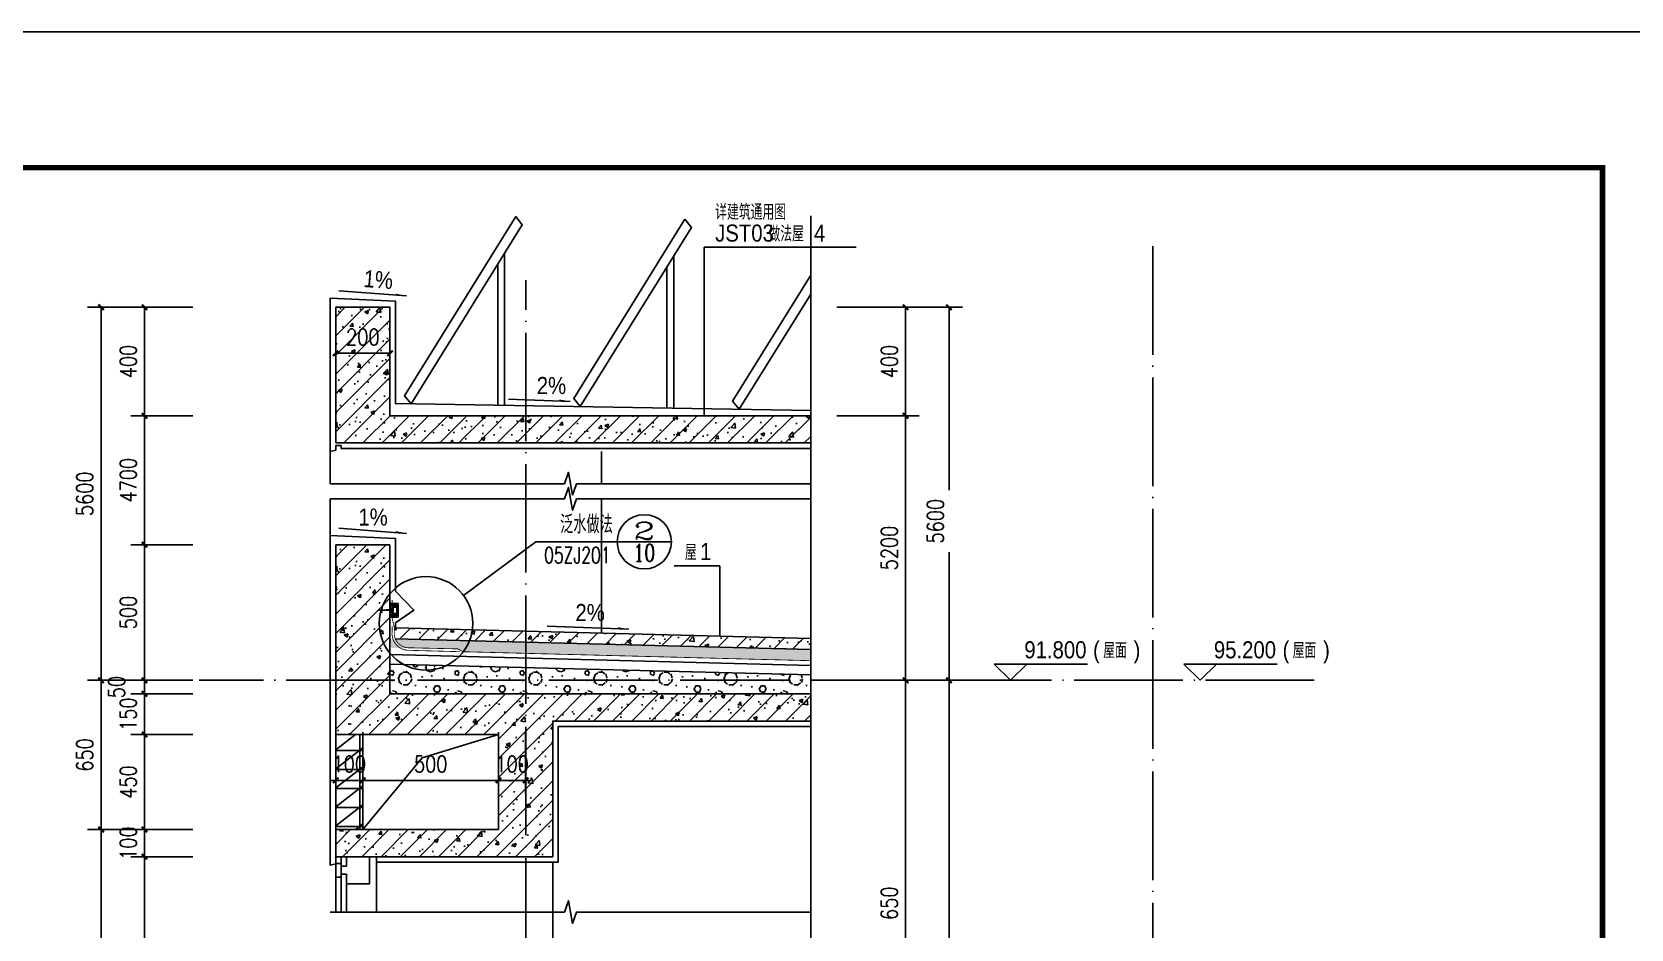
# Model space of a CAD drawing. Extents: x 718358 to 1668613, y -348838 to -159582.
# Drawn here: x 838471 to 844363, y -323158 to -319851 of the extents above; entities that cross this region are included whole.
import ezdxf
from ezdxf.enums import TextEntityAlignment as Align

# ---------------------------------------------------------------- set-up
doc = ezdxf.new("R2010")
doc.units = 0
doc.header["$LTSCALE"] = 1000
doc.linetypes.add('DASH', pattern=[0.35, 0.25, -0.1])
doc.linetypes.add('DOTE', pattern=[2.42, 2, -0.2, 0.02, -0.2])
for name, color, linetype in [('建-可见线', 7, 'Continuous'), ('建-图例填充', 251, 'Continuous'), ('建-图框', 4, 'Continuous'), ('建-墙体', 2, 'Continuous'), ('建-尺寸', 73, 'Continuous'), ('建-引出', 3, 'Continuous'), ('建-标高', 3, 'Continuous'), ('建-符号', 3, 'Continuous'), ('建-索引', 3, 'Continuous'), ('建-轮廓线', 7, 'Continuous'), ('建-轴网', 14, 'DOTE'), ('建-门窗剖', 4, 'Continuous'), ('建-阳台', 5, 'Continuous'), ('立面中线', 7, 'Continuous')]:
    doc.layers.add(name, color=color, linetype=linetype)
doc.styles.add('_TCH_DIM', font='gt单线西文.shx', dxfattribs={"width": 0.8, "bigfont": 'gt单线中文.shx'})
doc.styles.add('_TCH_LABEL', font='COMPLEX', dxfattribs={"bigfont": 'GBCBIG'})
doc.styles.add('DIM_FONT', font='SIMPLEX.shx', dxfattribs={"width": 0.8, "bigfont": 'GBCBIG.shx'})
doc.dimstyles.new('DIMN20', dxfattribs={"dimscale": 0.2, "dimtxt": 300, "dimasz": 100, "dimexe": 250, "dimexo": 300, "dimgap": 150, "dimtad": 1, "dimdec": 0, "dimzin": 0, "dimdsep": 46, "dimtxsty": 'DIM_FONT', "dimblk": 'ARCHTICK', "dimcen": 0.09, "dimdle": 1, "dimclrt": 7, "dimazin": 2, "dimtfac": 1, "dimtdec": 0, "dimtix": 1, "dimtmove": 2, "dimatfit": 3, "dimldrblk": 'ARCHTICK', "dimfxl": 1, "dimtolj": 1, "dimtzin": 0, "dimarcsym": 0})

# ---------------------------------------------------------------- blocks, each defined once
blk = doc.blocks.new('d')
at = {"layer": '建-可见线', "color": 1, "ltscale": 0.0001}
for p in [(463200.5, 75059.6), (463200.5, 75056)]:
    blk.add_line(p, (463148.4, 75057.8), dxfattribs=at)
at = {"layer": '建-可见线', "color": 1}
for points in [[(463190.1, 75036.7), (463190.1, 75031.7), (463220, 75031.7), (463220, 75081.7), (463190.1, 75081.7), (463190.1, 75076.7), (463215, 75076.7), (463215, 75036.7)], [(463200.5, 75063.8), (463202.3, 75063.8), (463202.3, 75051.7), (463200.5, 75051.7)]]:
    blk.add_lwpolyline(points, close=True, dxfattribs=at)
blk.add_lwpolyline([(463198.7, 75049.7, 0.414214), (463203.7, 75044.7), (463212.2, 75044.7), (463212.2, 75039.7), (463190.5, 75039.7), (463190.5, 75044.7), (463190.7, 75044.7, 0.414214), (463193.7, 75047.7), (463193.7, 75065.4, 0.414214), (463190.7, 75068.4), (463190.5, 75068.4), (463190.5, 75073.4), (463212.2, 75073.4), (463212.2, 75068.4), (463203.7, 75068.4, 0.414214), (463198.7, 75063.4)], format="xyb", close=True, dxfattribs=at)
blk = doc.blocks.new('A$C0EF32F18')
at = {"layer": '建-门窗剖'}
for p, q in [((0, 40), (0, 125)), ((100, 40), (100, 125)), ((25, 0), (25, 20)), ((35, 20), (35, 40)), ((65, 20), (65, 40)), ((75, 20), (75, 0))]:
    blk.add_line(p, q, dxfattribs=at)
for points in [[(100, 125), (0, 125)], [(35, 40), (0, 40)], [(35, 20), (25, 20)], [(100, 40), (65, 40)], [(75, 20), (65, 20)], [(75, 0), (25, 0)]]:
    blk.add_lwpolyline(points, dxfattribs=at)
blk = doc.blocks.new('GHDFSGHYGD')
at = {"layer": '建-门窗剖'}
blk.add_line((840361.7, -322891), (840361.7, -323095.1), dxfattribs=at)
for points in [[(840211.7, -322891), (840211.7, -323095.1)], [(840231.7, -322891), (840231.7, -323095.1)], [(840251.7, -322956), (840251.7, -323095.1)]]:
    blk.add_lwpolyline(points, dxfattribs=at)
at = {"layer": '建-门窗剖', "rotation": 270}
blk.add_blockref('A$C0EF32F18', (840211.7, -322891), dxfattribs=at)
blk = doc.blocks.new('_ArchTick')
at = {"color": 0, "linetype": 'ByBlock', "const_width": 0.4}
blk.add_lwpolyline([(-0.5, -0.5), (0.5, 0.5)], dxfattribs=at)
blk = doc.blocks.new('*D1377')
at = {"layer": 'Defpoints', "color": 0, "transparency": 16777216}
for p in [(838885.6, -322891), (839123.4, -322891), (839123.4, -323784.1)]:
    blk.add_point(p, dxfattribs=at)
at = {"layer": '建-尺寸', "color": 0, "lineweight": -2, "transparency": 16777216}
for p, q in [((839063.4, -322891), (838835.6, -322891)), ((838885.6, -323784.3), (838885.6, -322890.8)), ((839063.4, -323784.1), (838835.6, -323784.1))]:
    blk.add_line(p, q, dxfattribs=at)
at = {"layer": '建-尺寸', "color": 0, "lineweight": -2, "transparency": 16777216, "xscale": 20, "yscale": 20, "zscale": 20}
for p, rotation in [((838885.6, -322891), 90), ((838885.6, -323784.1), 270)]:
    blk.add_blockref('_ArchTick', p, dxfattribs=dict(at, rotation=rotation))
at = {"layer": '建-尺寸', "color": 7, "transparency": 16777216, "insert": (838825.6, -323337.6), "char_height": 60, "attachment_point": 5, "rotation": 90, "style": 'DIM_FONT'}
blk.add_mtext('\\A1;1950', dxfattribs=at)
blk = doc.blocks.new('*D1378')
at = {"layer": 'Defpoints', "color": 0, "transparency": 16777216}
for p in [(838885.6, -322791), (839123.4, -322791), (839123.4, -322891)]:
    blk.add_point(p, dxfattribs=at)
at = {"layer": '建-尺寸', "color": 0, "lineweight": -2, "transparency": 16777216}
for p, q in [((839063.4, -322791), (838835.6, -322791)), ((838885.6, -322791), (838885.6, -322771)), ((838885.6, -322891), (838885.6, -322791)), ((839063.4, -322891), (838835.6, -322891)), ((838885.6, -322891), (838885.6, -322911))]:
    blk.add_line(p, q, dxfattribs=at)
at = {"layer": '建-尺寸', "color": 0, "lineweight": -2, "transparency": 16777216, "xscale": 20, "yscale": 20, "zscale": 20}
for p, rotation in [((838885.6, -322791), 270), ((838885.6, -322891), 90)]:
    blk.add_blockref('_ArchTick', p, dxfattribs=dict(at, rotation=rotation))
at = {"layer": '建-尺寸', "color": 7, "transparency": 16777216, "insert": (838825.6, -322841), "char_height": 60, "attachment_point": 5, "rotation": 90, "style": 'DIM_FONT'}
blk.add_mtext('\\A1;100', dxfattribs=at)
blk = doc.blocks.new('*D1379')
at = {"layer": 'Defpoints', "color": 0, "transparency": 16777216}
for p in [(838885.6, -322441), (839123.4, -322441), (839123.4, -322791)]:
    blk.add_point(p, dxfattribs=at)
at = {"layer": '建-尺寸', "color": 0, "lineweight": -2, "transparency": 16777216}
for p, q in [((839063.4, -322441), (838835.6, -322441)), ((838885.6, -322791.2), (838885.6, -322440.8)), ((839063.4, -322791), (838835.6, -322791))]:
    blk.add_line(p, q, dxfattribs=at)
at = {"layer": '建-尺寸', "color": 0, "lineweight": -2, "transparency": 16777216, "xscale": 20, "yscale": 20, "zscale": 20}
for p, rotation in [((838885.6, -322441), 90), ((838885.6, -322791), 270)]:
    blk.add_blockref('_ArchTick', p, dxfattribs=dict(at, rotation=rotation))
at = {"layer": '建-尺寸', "color": 7, "transparency": 16777216, "insert": (838825.6, -322616), "char_height": 60, "attachment_point": 5, "rotation": 90, "style": 'DIM_FONT'}
blk.add_mtext('\\A1;450', dxfattribs=at)
blk = doc.blocks.new('*D1380')
at = {"layer": 'Defpoints', "color": 0, "transparency": 16777216}
for p in [(838885.6, -322291), (839123.4, -322291), (839123.4, -322441)]:
    blk.add_point(p, dxfattribs=at)
at = {"layer": '建-尺寸', "color": 0, "lineweight": -2, "transparency": 16777216}
for p, q in [((839063.4, -322291), (838835.6, -322291)), ((838885.6, -322291), (838885.6, -322271)), ((838885.6, -322441), (838885.6, -322291)), ((839063.4, -322441), (838835.6, -322441)), ((838885.6, -322441), (838885.6, -322461))]:
    blk.add_line(p, q, dxfattribs=at)
at = {"layer": '建-尺寸', "color": 0, "lineweight": -2, "transparency": 16777216, "xscale": 20, "yscale": 20, "zscale": 20}
for p, rotation in [((838885.6, -322291), 270), ((838885.6, -322441), 90)]:
    blk.add_blockref('_ArchTick', p, dxfattribs=dict(at, rotation=rotation))
at = {"layer": '建-尺寸', "color": 7, "transparency": 16777216, "insert": (838825.6, -322366), "char_height": 60, "attachment_point": 5, "rotation": 90, "style": 'DIM_FONT'}
blk.add_mtext('\\A1;150', dxfattribs=at)
blk = doc.blocks.new('*D1381')
at = {"layer": 'Defpoints', "color": 0, "transparency": 16777216}
for p in [(838885.6, -322241), (839123.4, -322241), (839123.4, -322291)]:
    blk.add_point(p, dxfattribs=at)
at = {"layer": '建-尺寸', "color": 0, "lineweight": -2, "transparency": 16777216}
for p, q in [((839063.4, -322241), (838835.6, -322241)), ((838885.6, -322241), (838885.6, -322221)), ((838885.6, -322291), (838885.6, -322241)), ((839063.4, -322291), (838835.6, -322291)), ((838885.6, -322291), (838885.6, -322311))]:
    blk.add_line(p, q, dxfattribs=at)
at = {"layer": '建-尺寸', "color": 0, "lineweight": -2, "transparency": 16777216, "xscale": 20, "yscale": 20, "zscale": 20}
for p, rotation in [((838885.6, -322241), 270), ((838885.6, -322291), 90)]:
    blk.add_blockref('_ArchTick', p, dxfattribs=dict(at, rotation=rotation))
at = {"layer": '建-尺寸', "color": 7, "transparency": 16777216, "insert": (838782.6, -322266), "char_height": 60, "attachment_point": 5, "rotation": 90, "style": 'DIM_FONT'}
blk.add_mtext('\\A1;50', dxfattribs=at)
blk = doc.blocks.new('*D1382')
at = {"layer": 'Defpoints', "color": 0, "transparency": 16777216}
for p in [(838885.6, -321741), (839123.4, -321741), (839123.4, -322241)]:
    blk.add_point(p, dxfattribs=at)
at = {"layer": '建-尺寸', "color": 0, "lineweight": -2, "transparency": 16777216}
for p, q in [((839063.4, -321741), (838835.6, -321741)), ((838885.6, -322241.2), (838885.6, -321740.8)), ((839063.4, -322241), (838835.6, -322241))]:
    blk.add_line(p, q, dxfattribs=at)
at = {"layer": '建-尺寸', "color": 0, "lineweight": -2, "transparency": 16777216, "xscale": 20, "yscale": 20, "zscale": 20}
for p, rotation in [((838885.6, -321741), 90), ((838885.6, -322241), 270)]:
    blk.add_blockref('_ArchTick', p, dxfattribs=dict(at, rotation=rotation))
at = {"layer": '建-尺寸', "color": 7, "transparency": 16777216, "insert": (838825.6, -321991), "char_height": 60, "attachment_point": 5, "rotation": 90, "style": 'DIM_FONT'}
blk.add_mtext('\\A1;500', dxfattribs=at)
blk = doc.blocks.new('*D1383')
at = {"layer": 'Defpoints', "color": 0, "transparency": 16777216}
for p in [(838885.6, -321266), (839123.4, -321266), (839123.4, -321741)]:
    blk.add_point(p, dxfattribs=at)
at = {"layer": '建-尺寸', "color": 0, "lineweight": -2, "transparency": 16777216}
for p, q in [((839063.4, -321266), (838835.6, -321266)), ((838885.6, -321741.2), (838885.6, -321265.8)), ((839063.4, -321741), (838835.6, -321741))]:
    blk.add_line(p, q, dxfattribs=at)
at = {"layer": '建-尺寸', "color": 0, "lineweight": -2, "transparency": 16777216, "xscale": 20, "yscale": 20, "zscale": 20}
for p, rotation in [((838885.6, -321266), 90), ((838885.6, -321741), 270)]:
    blk.add_blockref('_ArchTick', p, dxfattribs=dict(at, rotation=rotation))
at = {"layer": '建-尺寸', "color": 7, "transparency": 16777216, "insert": (838825.6, -321503.5), "char_height": 60, "attachment_point": 5, "rotation": 90, "style": 'DIM_FONT'}
blk.add_mtext('\\A1;4700', dxfattribs=at)
blk = doc.blocks.new('*D1384')
at = {"layer": 'Defpoints', "color": 0, "transparency": 16777216}
for p in [(838885.6, -320866), (839123.4, -320866), (839123.4, -321266)]:
    blk.add_point(p, dxfattribs=at)
at = {"layer": '建-尺寸', "color": 0, "lineweight": -2, "transparency": 16777216}
for p, q in [((839063.4, -320866), (838835.6, -320866)), ((838885.6, -321266.2), (838885.6, -320865.8)), ((839063.4, -321266), (838835.6, -321266))]:
    blk.add_line(p, q, dxfattribs=at)
at = {"layer": '建-尺寸', "color": 0, "lineweight": -2, "transparency": 16777216, "xscale": 20, "yscale": 20, "zscale": 20}
for p, rotation in [((838885.6, -320866), 90), ((838885.6, -321266), 270)]:
    blk.add_blockref('_ArchTick', p, dxfattribs=dict(at, rotation=rotation))
at = {"layer": '建-尺寸', "color": 7, "transparency": 16777216, "insert": (838825.6, -321066), "char_height": 60, "attachment_point": 5, "rotation": 90, "style": 'DIM_FONT'}
blk.add_mtext('\\A1;400', dxfattribs=at)
blk = doc.blocks.new('*D1407')
at = {"layer": 'Defpoints', "color": 0, "transparency": 16777216}
for p in [(838725.6, -322791), (839123.4, -322791), (839123.4, -323884.1)]:
    blk.add_point(p, dxfattribs=at)
at = {"layer": '建-尺寸', "color": 0, "lineweight": -2, "transparency": 16777216}
for p, q in [((839063.4, -322791), (838675.6, -322791)), ((838725.6, -323884.3), (838725.6, -322790.8)), ((839063.4, -323884.1), (838675.6, -323884.1))]:
    blk.add_line(p, q, dxfattribs=at)
at = {"layer": '建-尺寸', "color": 0, "lineweight": -2, "transparency": 16777216, "xscale": 20, "yscale": 20, "zscale": 20}
for p, rotation in [((838725.6, -322791), 90), ((838725.6, -323884.1), 270)]:
    blk.add_blockref('_ArchTick', p, dxfattribs=dict(at, rotation=rotation))
at = {"layer": '建-尺寸', "color": 7, "transparency": 16777216, "insert": (838665.6, -323337.6), "char_height": 60, "attachment_point": 5, "rotation": 90, "style": 'DIM_FONT'}
blk.add_mtext('\\A1;2150', dxfattribs=at)
blk = doc.blocks.new('*D1408')
at = {"layer": 'Defpoints', "color": 0, "transparency": 16777216}
for p in [(838725.6, -322241), (839123.4, -322241), (839123.4, -322791)]:
    blk.add_point(p, dxfattribs=at)
at = {"layer": '建-尺寸', "color": 0, "lineweight": -2, "transparency": 16777216}
for p, q in [((839063.4, -322241), (838675.6, -322241)), ((838725.6, -322791.2), (838725.6, -322240.8)), ((839063.4, -322791), (838675.6, -322791))]:
    blk.add_line(p, q, dxfattribs=at)
at = {"layer": '建-尺寸', "color": 0, "lineweight": -2, "transparency": 16777216, "xscale": 20, "yscale": 20, "zscale": 20}
for p, rotation in [((838725.6, -322241), 90), ((838725.6, -322791), 270)]:
    blk.add_blockref('_ArchTick', p, dxfattribs=dict(at, rotation=rotation))
at = {"layer": '建-尺寸', "color": 7, "transparency": 16777216, "insert": (838665.6, -322516), "char_height": 60, "attachment_point": 5, "rotation": 90, "style": 'DIM_FONT'}
blk.add_mtext('\\A1;650', dxfattribs=at)
blk = doc.blocks.new('*D1409')
at = {"layer": 'Defpoints', "color": 0, "transparency": 16777216}
for p in [(838725.6, -320866), (839123.4, -320866), (839123.4, -322241)]:
    blk.add_point(p, dxfattribs=at)
at = {"layer": '建-尺寸', "color": 0, "lineweight": -2, "transparency": 16777216}
for p, q in [((839063.4, -320866), (838675.6, -320866)), ((838725.6, -322241.2), (838725.6, -320865.8)), ((839063.4, -322241), (838675.6, -322241))]:
    blk.add_line(p, q, dxfattribs=at)
at = {"layer": '建-尺寸', "color": 0, "lineweight": -2, "transparency": 16777216, "xscale": 20, "yscale": 20, "zscale": 20}
for p, rotation in [((838725.6, -320866), 90), ((838725.6, -322241), 270)]:
    blk.add_blockref('_ArchTick', p, dxfattribs=dict(at, rotation=rotation))
at = {"layer": '建-尺寸', "color": 7, "transparency": 16777216, "insert": (838665.6, -321553.5), "char_height": 60, "attachment_point": 5, "rotation": 90, "style": 'DIM_FONT'}
blk.add_mtext('\\A1;5600', dxfattribs=at)
blk = doc.blocks.new('*D1417')
at = {"layer": 'Defpoints', "color": 0, "transparency": 16777216}
for p in [(841376.5, -322241), (841690.3, -322241), (841376.5, -323884.1)]:
    blk.add_point(p, dxfattribs=at)
at = {"layer": '建-尺寸', "color": 0, "lineweight": -2, "transparency": 16777216}
for p, q in [((841436.5, -322241), (841740.3, -322241)), ((841690.3, -323884.3), (841690.3, -322240.8)), ((841436.5, -323884.1), (841740.3, -323884.1))]:
    blk.add_line(p, q, dxfattribs=at)
at = {"layer": '建-尺寸', "color": 0, "lineweight": -2, "transparency": 16777216, "xscale": 20, "yscale": 20, "zscale": 20}
for p, rotation in [((841690.3, -322241), 90), ((841690.3, -323884.1), 270)]:
    blk.add_blockref('_ArchTick', p, dxfattribs=dict(at, rotation=rotation))
at = {"layer": '建-尺寸', "color": 7, "transparency": 16777216, "insert": (841630.3, -323062.6), "char_height": 60, "attachment_point": 5, "rotation": 90, "style": 'DIM_FONT'}
blk.add_mtext('\\A1;650', dxfattribs=at)
blk = doc.blocks.new('*D1418')
at = {"layer": 'Defpoints', "color": 0, "transparency": 16777216}
for p in [(841376.5, -321266), (841690.3, -321266), (841376.5, -322241)]:
    blk.add_point(p, dxfattribs=at)
at = {"layer": '建-尺寸', "color": 0, "lineweight": -2, "transparency": 16777216}
for p, q in [((841436.5, -321266), (841740.3, -321266)), ((841690.3, -322241.2), (841690.3, -321265.8)), ((841436.5, -322241), (841740.3, -322241))]:
    blk.add_line(p, q, dxfattribs=at)
at = {"layer": '建-尺寸', "color": 0, "lineweight": -2, "transparency": 16777216, "xscale": 20, "yscale": 20, "zscale": 20}
for p, rotation in [((841690.3, -321266), 90), ((841690.3, -322241), 270)]:
    blk.add_blockref('_ArchTick', p, dxfattribs=dict(at, rotation=rotation))
at = {"layer": '建-尺寸', "color": 7, "transparency": 16777216, "insert": (841630.3, -321753.5), "char_height": 60, "attachment_point": 5, "rotation": 90, "style": 'DIM_FONT'}
blk.add_mtext('\\A1;5200', dxfattribs=at)
blk = doc.blocks.new('*D1419')
at = {"layer": 'Defpoints', "color": 0, "transparency": 16777216}
for p in [(841376.5, -320866), (841690.3, -320866), (841376.5, -321266)]:
    blk.add_point(p, dxfattribs=at)
at = {"layer": '建-尺寸', "color": 0, "lineweight": -2, "transparency": 16777216}
for p, q in [((841436.5, -320866), (841740.3, -320866)), ((841690.3, -321266.2), (841690.3, -320865.8)), ((841436.5, -321266), (841740.3, -321266))]:
    blk.add_line(p, q, dxfattribs=at)
at = {"layer": '建-尺寸', "color": 0, "lineweight": -2, "transparency": 16777216, "xscale": 20, "yscale": 20, "zscale": 20}
for p, rotation in [((841690.3, -320866), 90), ((841690.3, -321266), 270)]:
    blk.add_blockref('_ArchTick', p, dxfattribs=dict(at, rotation=rotation))
at = {"layer": '建-尺寸', "color": 7, "transparency": 16777216, "insert": (841630.3, -321066), "char_height": 60, "attachment_point": 5, "rotation": 90, "style": 'DIM_FONT'}
blk.add_mtext('\\A1;400', dxfattribs=at)
blk = doc.blocks.new('*D1420')
at = {"layer": 'Defpoints', "color": 0, "transparency": 16777216}
for p in [(841376.5, -320866), (841850.3, -320866), (841376.5, -322241)]:
    blk.add_point(p, dxfattribs=at)
at = {"layer": '建-尺寸', "color": 0, "lineweight": -2, "transparency": 16777216}
for p, q in [((841436.5, -320866), (841900.3, -320866)), ((841850.3, -320865.8), (841850.3, -321540.1)), ((841850.3, -322241.2), (841850.3, -321769.2)), ((841436.5, -322241), (841900.3, -322241))]:
    blk.add_line(p, q, dxfattribs=at)
at = {"layer": '建-尺寸', "color": 0, "lineweight": -2, "transparency": 16777216, "xscale": 20, "yscale": 20, "zscale": 20}
for p, rotation in [((841850.3, -320866), 90), ((841850.3, -322241), 270)]:
    blk.add_blockref('_ArchTick', p, dxfattribs=dict(at, rotation=rotation))
at = {"layer": '建-尺寸', "color": 7, "transparency": 16777216, "insert": (841800.3, -321654.6), "char_height": 60, "attachment_point": 5, "rotation": 90, "style": 'DIM_FONT'}
blk.add_mtext('\\A1;5600', dxfattribs=at)
blk = doc.blocks.new('*D1421')
at = {"layer": 'Defpoints', "color": 0, "transparency": 16777216}
for p in [(841376.5, -322241), (841850.3, -322241), (841376.5, -335030.5)]:
    blk.add_point(p, dxfattribs=at)
at = {"layer": '建-尺寸', "color": 0, "lineweight": -2, "transparency": 16777216}
for p, q in [((841436.5, -322241), (841900.3, -322241)), ((841850.3, -335030.7), (841850.3, -322240.8)), ((841436.5, -335030.5), (841900.3, -335030.5))]:
    blk.add_line(p, q, dxfattribs=at)
at = {"layer": '建-尺寸', "color": 0, "lineweight": -2, "transparency": 16777216, "xscale": 20, "yscale": 20, "zscale": 20}
for p, rotation in [((841850.3, -322241), 90), ((841850.3, -335030.5), 270)]:
    blk.add_blockref('_ArchTick', p, dxfattribs=dict(at, rotation=rotation))
at = {"layer": '建-尺寸', "color": 7, "transparency": 16777216, "insert": (841788.3, -328635.8), "char_height": 60, "attachment_point": 5, "rotation": 90, "style": 'DIM_FONT'}
blk.add_mtext('\\A1;祥各栋立面图', dxfattribs=at)
blk = doc.blocks.new('*D1652')
at = {"layer": 'Defpoints', "color": 0, "transparency": 16777216}
for p in [(839590.2, -322372.6), (839690.2, -322372.6), (839690.2, -322609.6)]:
    blk.add_point(p, dxfattribs=at)
at = {"layer": '建-尺寸', "color": 0, "lineweight": -2, "transparency": 16777216}
for p, q in [((839590.2, -322432.6), (839590.2, -322659.6)), ((839690.2, -322432.6), (839690.2, -322659.6)), ((839590.2, -322609.6), (839570.2, -322609.6)), ((839590.2, -322609.6), (839690.2, -322609.6)), ((839690.2, -322609.6), (839710.2, -322609.6))]:
    blk.add_line(p, q, dxfattribs=at)
at = {"layer": '建-尺寸', "color": 0, "lineweight": -2, "transparency": 16777216, "xscale": 20, "yscale": 20, "zscale": 20}
blk.add_blockref('_ArchTick', (839590.2, -322609.6), dxfattribs=at)
at = {"layer": '建-尺寸', "color": 0, "lineweight": -2, "transparency": 16777216, "xscale": 20, "yscale": 20, "zscale": 20, "rotation": 180}
blk.add_blockref('_ArchTick', (839690.2, -322609.6), dxfattribs=at)
at = {"layer": '建-尺寸', "color": 7, "transparency": 16777216, "insert": (839640.2, -322549.6), "char_height": 60, "attachment_point": 5, "style": 'DIM_FONT'}
blk.add_mtext('\\A1;100', dxfattribs=at)
blk = doc.blocks.new('*D1653')
at = {"layer": 'Defpoints', "color": 0, "transparency": 16777216}
for p in [(839690.2, -322372.6), (840190.2, -322372.6), (840190.2, -322609.6)]:
    blk.add_point(p, dxfattribs=at)
at = {"layer": '建-尺寸', "color": 0, "lineweight": -2, "transparency": 16777216}
for p, q in [((839690.2, -322432.6), (839690.2, -322659.6)), ((840190.2, -322432.6), (840190.2, -322659.6)), ((839690, -322609.6), (840190.4, -322609.6))]:
    blk.add_line(p, q, dxfattribs=at)
at = {"layer": '建-尺寸', "color": 0, "lineweight": -2, "transparency": 16777216, "xscale": 20, "yscale": 20, "zscale": 20, "rotation": 180}
blk.add_blockref('_ArchTick', (839690.2, -322609.6), dxfattribs=at)
at = {"layer": '建-尺寸', "color": 0, "lineweight": -2, "transparency": 16777216, "xscale": 20, "yscale": 20, "zscale": 20}
blk.add_blockref('_ArchTick', (840190.2, -322609.6), dxfattribs=at)
at = {"layer": '建-尺寸', "color": 7, "transparency": 16777216, "insert": (839940.2, -322549.6), "char_height": 60, "attachment_point": 5, "style": 'DIM_FONT'}
blk.add_mtext('\\A1;500', dxfattribs=at)
blk = doc.blocks.new('*D1654')
at = {"layer": 'Defpoints', "color": 0, "transparency": 16777216}
for p in [(840190.2, -322372.6), (840290.2, -322372.6), (840290.2, -322609.6)]:
    blk.add_point(p, dxfattribs=at)
at = {"layer": '建-尺寸', "color": 0, "lineweight": -2, "transparency": 16777216}
for p, q in [((840190.2, -322432.6), (840190.2, -322659.6)), ((840290.2, -322432.6), (840290.2, -322659.6)), ((840190.2, -322609.6), (840170.2, -322609.6)), ((840190.2, -322609.6), (840290.2, -322609.6)), ((840290.2, -322609.6), (840310.2, -322609.6))]:
    blk.add_line(p, q, dxfattribs=at)
at = {"layer": '建-尺寸', "color": 0, "lineweight": -2, "transparency": 16777216, "xscale": 20, "yscale": 20, "zscale": 20}
blk.add_blockref('_ArchTick', (840190.2, -322609.6), dxfattribs=at)
at = {"layer": '建-尺寸', "color": 0, "lineweight": -2, "transparency": 16777216, "xscale": 20, "yscale": 20, "zscale": 20, "rotation": 180}
blk.add_blockref('_ArchTick', (840290.2, -322609.6), dxfattribs=at)
at = {"layer": '建-尺寸', "color": 7, "transparency": 16777216, "insert": (840240.2, -322549.6), "char_height": 60, "attachment_point": 5, "style": 'DIM_FONT'}
blk.add_mtext('\\A1;100', dxfattribs=at)
blk = doc.blocks.new('*D2893')
at = {"layer": 'Defpoints', "color": 0, "transparency": 16777216}
for p in [(839790.2, -321035.7), (839590.2, -321184.9), (839790.2, -321184.9)]:
    blk.add_point(p, dxfattribs=at)
at = {"layer": '建-尺寸', "color": 0, "lineweight": -2, "transparency": 16777216}
for p, q in [((839590.2, -321124.9), (839590.2, -320985.7)), ((839790.2, -321124.9), (839790.2, -320985.7)), ((839590, -321035.7), (839790.4, -321035.7))]:
    blk.add_line(p, q, dxfattribs=at)
at = {"layer": '建-尺寸', "color": 0, "lineweight": -2, "transparency": 16777216, "xscale": 20, "yscale": 20, "zscale": 20, "rotation": 180}
blk.add_blockref('_ArchTick', (839590.2, -321035.7), dxfattribs=at)
at = {"layer": '建-尺寸', "color": 0, "lineweight": -2, "transparency": 16777216, "xscale": 20, "yscale": 20, "zscale": 20}
blk.add_blockref('_ArchTick', (839790.2, -321035.7), dxfattribs=at)
at = {"layer": '建-尺寸', "color": 7, "transparency": 16777216, "insert": (839690.2, -320975.7), "char_height": 60, "attachment_point": 5, "style": 'DIM_FONT'}
blk.add_mtext('\\A1;200', dxfattribs=at)

msp = doc.modelspace()

# ---------------------------------------------------------------- hatches: boundary and pattern name
at = {"layer": '建-图例填充'}
h = msp.add_hatch(dxfattribs=at)
h.set_pattern_fill('钢筋混凝土', color=256, scale=20, style=0)
h.set_pattern_definition([(45, (-12341.413, -1439.376), (-35.355339, 35.355339), []), (50, (-12341.41, -1439.38), (143.452037, -12.550427), [15, -165]), (355, (-12341.41, -1439.38), (-27.750267, 150.438427), [12, -132]), (100.4514, (-12329.46, -1440.42), (115.701876, 137.887908), [12.748038, -140.228422]), (46.1842, (-12341.41, -1399.38), (213.44821, -33.103803), [22.5, -247.5]), (96.6356, (-12323.63, -1402.13), (186.93254, 194.823574), [19.12206, -210.3426]), (351.1842, (-12341.41, -1399.38), (186.93239, 194.82372), [18, -198]), (21, (-12321.41, -1409.38), (119.38141, -80.523778), [15, -165]), (326, (-12321.41, -1409.38), (48.663066, 145.03001), [12, -132]), (71.4514, (-12311.46, -1416.09), (168.044526, 64.5061), [12.748038, -140.228422]), (37.5, (-12341.41, -1439.376), (2.431971, 66.5787708), [0, -130.4, 0, -134, 0, -132.5]), (7.5, (-12341.41, -1439.376), (52.6139075, 78.8823424), [0, -76.4, 0, -127.4, 0, -50.5]), (327.5, (-12386.01, -1439.376), (106.7644872, -4.5109743), [0, -50, 0, -156, 0, -207]), (317.5, (-12406.01, -1439.38), (116.637234, 20.020996), [0, -65, 0, -103.6, 0, -147])])
h.paths.add_polyline_path([(839790.2, -321266), (839790.2, -320866), (839590.2, -320866), (839590.2, -321166), (839590.2, -321366), (841340.6, -321366), (841340.6, -321266)])
h = msp.add_hatch(dxfattribs=at)
h.set_pattern_fill('钢筋混凝土', color=256, scale=20, style=0)
h.set_pattern_definition([(45, (-12341.413, -1970.174), (-35.355339, 35.355339), []), (50, (-12341.41, -1970.17), (143.452037, -12.550427), [15, -165]), (355, (-12341.41, -1970.17), (-27.750267, 150.438427), [12, -132]), (100.4514, (-12329.46, -1971.22), (115.701876, 137.887908), [12.748038, -140.228422]), (46.1842, (-12341.41, -1930.17), (213.44821, -33.103803), [22.5, -247.5]), (96.6356, (-12323.63, -1932.93), (186.93254, 194.823574), [19.12206, -210.3426]), (351.1842, (-12341.41, -1930.17), (186.93239, 194.82372), [18, -198]), (21, (-12321.41, -1940.17), (119.38141, -80.523778), [15, -165]), (326, (-12321.41, -1940.17), (48.663066, 145.03001), [12, -132]), (71.4514, (-12311.46, -1946.88), (168.044526, 64.5061), [12.748038, -140.228422]), (37.5, (-12341.41, -1970.174), (2.431971, 66.5787708), [0, -130.4, 0, -134, 0, -132.5]), (7.5, (-12341.41, -1970.174), (52.6139075, 78.8823424), [0, -76.4, 0, -127.4, 0, -50.5]), (327.5, (-12386.01, -1970.174), (106.7644872, -4.5109743), [0, -50, 0, -156, 0, -207]), (317.5, (-12406.01, -1970.17), (116.637234, 20.020996), [0, -65, 0, -103.6, 0, -147])])
h.paths.add_polyline_path([(839790.2, -322241), (839590.2, -322241), (839590.2, -322291), (839790.2, -322291)])
h.paths.add_polyline_path([(839710.2, -322291), (839590.2, -322291), (839590.2, -322441), (840190.2, -322441), (840190.2, -322791), (840390.2, -322791), (840390.2, -322391), (841340.6, -322391), (841340.6, -322291), (839710.2, -322291)])
h.paths.add_polyline_path([(839790.2, -321841), (839790.2, -321741), (839590.2, -321741), (839590.2, -322241), (839790.2, -322241), (839790.2, -321980.4), (839748.6, -321979), (839790.2, -321977.5)])
h.paths.add_polyline_path([(839590.2, -322891), (840390.2, -322891), (840390.2, -322791), (840190.2, -322791), (839590.2, -322791)])
h = msp.add_hatch(dxfattribs=at)
h.set_pattern_fill('钢筋混凝土', color=256, scale=20, style=0)
h.set_pattern_definition([(45, (385230.44, -401422.88), (-35.355339, 35.355339), []), (50, (385230.44, -401422.88), (143.452037, -12.550427), [15, -165]), (355, (385230.44, -401422.88), (-27.750267, 150.438427), [12, -132]), (100.4514, (385242.4, -401423.93), (115.701876, 137.88791), [12.74804, -140.228422]), (46.1842, (385230.44, -401382.88), (213.44821, -33.1038), [22.5, -247.5]), (96.6356, (385248.23, -401385.64), (186.93254, 194.82357), [19.12206, -210.3426]), (351.1842, (385230.44, -401382.88), (186.93239, 194.82372), [18, -198]), (21, (385250.44, -401392.88), (119.38141, -80.523778), [15, -165]), (326, (385250.44, -401392.88), (48.663066, 145.03001), [12, -132]), (71.4514, (385260.39, -401399.59), (168.044526, 64.5061), [12.74804, -140.228422]), (37.5, (385230.44, -401422.88), (2.431971, 66.578771), [0, -130.4, 0, -134, 0, -132.5]), (7.5, (385230.44, -401422.88), (52.613907, 78.882342), [0, -76.4, 0, -127.4, 0, -50.5]), (327.5, (385185.84, -401422.88), (106.764487, -4.5109743), [0, -50, 0, -156, 0, -207]), (317.5, (385165.84, -401422.88), (116.637234, 20.020996), [0, -65, 0, -103.6, 0, -147])])
h.paths.add_polyline_path([(841340.6, -322127.1), (841340.6, -322087.1), (839810.2, -322047.7), (839806.2, -322047.7), (839806.2, -322062.2, 0.122557), (839809.8, -322087.7)])
h = msp.add_hatch(dxfattribs=at)
h.set_pattern_fill('HONEY', color=256, scale=10, style=0)
h.set_pattern_definition([(0, (385230.44, -401422.88), (23.8125, 13.74815), [15.875, -31.75]), (120, (385230.44, -401422.88), (-23.81249716, 13.74815493), [15.875, -31.75]), (60, (385230.44, -401422.88), (2.84e-06, 27.49630493), [-31.75, 15.875])])
h.paths.add_polyline_path([(839790.2, -322089.2), (839790.2, -322121.1), (840040.2, -322125.1), (840060.1, -322135.6), (841340.6, -322168.6), (841340.6, -322127.1)])
h = msp.add_hatch(dxfattribs=at)
h.set_pattern_fill('加气混凝土', color=256, scale=20, style=0)
h.set_pattern_definition([(0, (385301.24, -401496.08), (120, 240), [0, -240]), (0, (385160.84, -401528.48), (120, 240), [0, -240]), (0, (385238.84, -401530.88), (120, 240), [0, -240]), (0, (385324.04, -401460.08), (120, 240), [0, -240]), (0, (385224.44, -401542.88), (120, 240), [0, -240]), (0, (385348.04, -401308.88), (120, 240), [0, -240]), (0, (385274.84, -401328.08), (120, 240), [0, -240]), (0, (385313.24, -401358.08), (120, 240), [0, -240]), (0, (385117.64, -401362.88), (120, 240), [0, -240]), (0, (385235.24, -401373.68), (120, 240), [0, -240]), (0, (385189.64, -401434.88), (120, 240), [0, -240]), (0, (385192.04, -401524.88), (120, 240), [0, -240]), (0, (385282.04, -401534.48), (120, 240), [0, -240]), (0, (385348.04, -401428.88), (120, 240), [0, -240]), (0, (385123.64, -401466.08), (120, 240), [0, -240]), (0, (385144.04, -401425.28), (120, 240), [0, -240]), (0, (385237.64, -401442.08), (120, 240), [0, -240]), (0, (385204.04, -401476.88), (120, 240), [0, -240]), (0, (385184.84, -401397.68), (120, 240), [0, -240]), (0, (385214.84, -401307.68), (120, 240), [0, -240]), (0, (385133.24, -401516.48), (120, 240), [0, -240]), (0, (385265.24, -401356.88), (120, 240), [0, -240]), (0, (385153.64, -401353.28), (120, 240), [0, -240]), (0, (385134.44, -401322.08), (120, 240), [0, -240]), (130.601294, (385333.297, -401384.022), (-599.99999337, 720.00000315), [10.53662, -4414.8444]), (18.434949, (385316.154, -401379.45), (599.9999978, 239.9999982), [10.8421, -1507.05116]), (90, (385316.15, -401389.74), (120, 240), [10.28571, -469.71426]), (161.565051, (385326.44, -401393.165), (-600.000003, 239.999982), [10.8421, -1507.05116]), (53.130102, (385326.44, -401393.165), (120, 240), [11.42857, -1188.5714]), (135, (385335.58, -401515.45), (-120.000015, 239.999984), [9.69746, -669.12504]), (45, (385321.87, -401515.45), (120, 239.999999), [9.69746, -669.12504]), (135, (385328.725, -401522.31), (-120.000015, 239.999984), [9.69746, -669.12504]), (45, (385328.725, -401522.31), (120, 239.999999), [9.69746, -669.12504]), (116.56505, (385220.15, -401354.3), (-2e-05, 479.99999), [12.77753, -255.5506]), (180, (385214.44, -401342.88), (-120, 240), [13.71429, -226.2857]), (63.43495, (385195.01, -401354.3), (1e-06, 480), [12.77753, -255.5506]), (116.56505, (385200.73, -401365.74), (-2e-05, 479.99999), [12.77753, -255.5506]), (0, (385200.73, -401365.74), (120, 240), [13.71429, -226.2857]), (63.43495, (385214.44, -401365.74), (1e-06, 480), [12.77753, -255.5506]), (107.102728, (385310.44, -401435.451), (-359.99998624, 1200.00000194), [15.54454, -6513.161]), (143.972626, (385305.868, -401420.594), (-2279.9999711, 1679.9999981), [15.54454, -3248.808]), (180, (385293.3, -401411.45), (-120, 240), [14.85714, -225.14284]), (36.0273733, (385265.868, -401420.594), (2279.99998315, 1679.9999819), [15.54454, -3248.808]), (71.565051, (385261.297, -401434.31), (360.000002, 1199.999998), [14.45613, -1503.43712]), (107.102728, (385265.868, -401449.165), (-359.99998624, 1200.00000194), [15.54454, -6513.161]), (143.972626, (385278.44, -401458.308), (-2279.9999711, 1679.9999981), [15.54454, -3248.808]), (0, (385278.44, -401458.3), (120, 240), [14.85714, -225.14284]), (36.0273733, (385293.297, -401458.308), (2279.99998315, 1679.9999819), [15.54454, -3248.808]), (71.565051, (385305.87, -401449.165), (360.000002, 1199.999998), [14.45613, -1503.43712]), (150.255118, (385312.725, -401323.45), (-360.0000009, 239.999997), [9.21401, -1925.72784]), (90, (385304.73, -401328.02), (120, 240), [9.14286, -470.8571]), (29.744881, (385304.725, -401328.022), (360.0000002, 239.9999989), [9.21401, -1925.72784]), (116.56505, (385256.73, -401493.74), (-2e-05, 479.99999), [12.77753, -255.5506]), (168.690067, (385251.011, -401482.308), (-1080.0000008, 239.999994), [11.6549, -2435.8742]), (41.185925, (385230.44, -401488.022), (2999.99998182, 2639.99997692), [12.14874, -5090.3208]), (90, (385230.44, -401499.45), (120, 240), [11.42857, -468.5714]), (138.814074, (385239.583, -401507.451), (-2999.99994668, 2640.00001681), [12.14874, -5090.3208]), (16.6992442, (385239.583, -401507.451), (3959.9999702, 1199.99998743), [11.93178, -4999.415]), (60.945396, (385251.011, -401504.022), (119.99999968, 239.99999788), [11.76643, -4930.1358]), (109.983106, (385156.154, -401393.165), (-600.00000226, 1679.99999555), [13.3768, -5604.879]), (155.556045, (385151.583, -401380.594), (-1560.00000595, 719.99998504), [13.8092, -5786.0526]), (24.4439547, (385126.44, -401380.594), (1560.00000078, 719.99999654), [13.8092, -5786.0526]), (70.0168934, (385121.868, -401393.165), (600.0000018, 1679.99999583), [13.3768, -5604.879]), (109.983106, (385126.44, -401405.737), (-600.00000226, 1679.99999555), [13.3768, -5604.879]), (160.016893, (385139.011, -401410.308), (-600.00000035, 239.9999891), [13.3768, -2795.751]), (19.9831065, (385139.011, -401410.308), (599.9999967, 239.9999996), [13.3768, -2795.751]), (70.0168934, (385151.583, -401405.737), (600.0000018, 1679.99999583), [13.3768, -5604.879]), (122.005383, (385245.297, -401414.88), (-120.0000161, 239.9999877), [10.78169, -2253.3736]), (18.434949, (385229.297, -401409.165), (599.9999978, 239.9999982), [10.8421, -1507.05116]), (90, (385229.3, -401419.45), (120, 240), [10.28571, -469.71426]), (161.565051, (385239.583, -401422.88), (-600.000003, 239.999982), [10.8421, -1507.05116]), (54.4623222, (385239.583, -401422.88), (839.9999988, 1199.9999982), [9.83123, -4119.2846]), (116.56505, (385175.58, -401473.17), (-2e-05, 479.99999), [12.77753, -255.5506]), (180, (385169.87, -401461.74), (-120, 240), [12.57143, -227.42856]), (59.0362434, (385150.44, -401473.165), (120.0000004, 239.9999988), [13.32789, -2785.5288]), (120.963756, (385157.297, -401484.594), (-120.0000164, 239.999989), [13.32789, -2785.5288]), (0, (385157.3, -401484.6), (120, 240), [12.57143, -227.42856]), (63.43495, (385169.87, -401484.6), (1e-06, 480), [12.77753, -255.5506])])
h.paths.add_polyline_path([(841340.6, -322291), (841340.6, -322220.7), (839790.2, -322180.9), (839790.2, -322291)])
h = msp.add_hatch(dxfattribs=at)
h.set_pattern_fill('空心砖', color=256, scale=20, style=0)
h.set_pattern_definition([(0, (-12341.41, -1970.174), (0, 70), []), (37.875, (-12261.41, -1970.174), (-33.9230555, 43.6153314), []), (90, (-12261.41, -1970.17), (-90, 6e-15), [])])
h.paths.add_polyline_path([(839690.2, -322791), (839690.2, -322441), (839590.2, -322441), (839590.2, -322791)])
at = {"layer": '建-符号'}
for points in [[(839851.1, -320824.2), (839811.2, -320821.3), (839811.6, -320815.9)], [(840454.1, -321212.7), (840414.2, -321211.2), (840414.4, -321205.9)], [(839851.1, -321699.2), (839811.2, -321696.2), (839811.6, -321690.9)], [(840670.6, -322052.2), (840630.7, -322050.7), (840630.9, -322045.4)]]:
    msp.add_hatch(color=256, dxfattribs=at).paths.add_polyline_path(points)

# ---------------------------------------------------------------- linework, layer by layer
at = {"layer": '建-可见线', "color": 1}
for p, q in [((841340.6, -322127.1), (839809.8, -322087.7)), ((841340.6, -322185.9), (839790.2, -322146)), ((841340.6, -322220.7), (839790.2, -322180.9))]:
    msp.add_line(p, q, dxfattribs=at)
at = {"layer": '建-可见线'}
for points in [[(839570.2, -321397.7), (839570.2, -320832), (839810.2, -320843.2), (839810.2, -321221), (841340.6, -321246)], [(839570.2, -321386), (839570.2, -321397.7), (839590.2, -321392.6), (839590.2, -321386), (839590.2, -321376), (839610.2, -321376), (839610.2, -321386), (841340.6, -321386)], [(839570.2, -322911), (839570.2, -322911), (839570.2, -321859), (839570.2, -321707)], [(839570.2, -321707), (839810.2, -321718.2), (839810.2, -321912.7)], [(839810.2, -321912.7), (839878.2, -321982.7), (839810.2, -322029.2)], [(839810.2, -322029.2), (839810.2, -322047.7), (841340.6, -322087.1)], [(841340.6, -322411), (840410.2, -322411), (840410.2, -322911), (839740.2, -322911)], [(839570.2, -322911), (839570.2, -322922.7), (839590.2, -322917.6)]]:
    msp.add_lwpolyline(points, dxfattribs=at)
at = {"layer": '建-可见线', "color": 1, "linetype": 'DASH', "ltscale": 0.1, "const_width": 3, "elevation": 0}
for points in [[(839798.2, -321944.6), (839798.2, -322010.7), (839806.2, -322047.2), (839806.2, -322062.2, 0.421029), (839855, -322120.9), (840040.2, -322125.1), (840060.1, -322135.6), (841340.6, -322168.6)], [(839798.2, -322042.5), (839798.2, -322062.2, 0.425737), (839855, -322130.2), (840048.2, -322135.4)]]:
    msp.add_lwpolyline(points, format="xyb", dxfattribs=at)
at = {"layer": '建-图例填充'}
msp.add_lwpolyline([(839690.2, -322791), (839908.3, -322527), (840190.2, -322441)], dxfattribs=at)
at = {"layer": '建-图框'}
msp.add_lwpolyline([(832578.5, -319851.3), (832578.5, -336671.3), (844458.5, -336671.3), (844458.5, -319851.3)], close=True, dxfattribs=at)
at = {"layer": '建-图框', "const_width": 20}
msp.add_lwpolyline([(832778.5, -320351.3), (832778.5, -336471.3), (844258.5, -336471.3), (844258.5, -320351.3)], close=True, dxfattribs=at)
at = {"layer": '建-墙体'}
for p, q in [((839590.2, -321166), (839590.2, -320866)), ((839590.2, -321166), (839590.2, -321366)), ((841340.6, -321366), (839590.2, -321366)), ((839590.2, -322241), (839590.2, -321741)), ((839590.2, -322241), (839590.2, -321741)), ((839590.2, -321741), (839790.2, -321741)), ((839790.2, -321741), (839790.2, -322291)), ((839790.2, -321841), (839790.2, -322291)), ((839590.2, -322241), (839590.2, -322441)), ((839790.2, -322291), (841340.6, -322291)), ((840190.2, -322441), (839590.2, -322441)), ((839590.2, -322791), (839590.2, -322441)), ((839690.2, -322791), (839690.2, -322441)), ((840190.2, -322791), (840190.2, -322441)), ((839590.2, -322891), (839590.2, -322791)), ((839590.2, -322791), (840190.2, -322791))]:
    msp.add_line(p, q, dxfattribs=at)
for points in [[(839590.2, -320866), (839790.2, -320866), (839790.2, -320866), (839790.2, -321266), (841340.6, -321266)], [(839790.2, -322041), (839790.2, -322041), (839790.2, -322291), (840740.6, -322291)], [(841340.6, -322391), (840390.2, -322391), (840390.2, -322891), (839590.2, -322891)]]:
    msp.add_lwpolyline(points, dxfattribs=at)
at = {"layer": '建-引出'}
for p, q in [((840948.5, -321266), (840948.5, -320645)), ((840948.5, -320645), (841508.4, -320645)), ((841006.1, -321818.9), (840837, -321818.9)), ((841005.6, -322078.5), (841006.1, -321818.9))]:
    msp.add_line(p, q, dxfattribs=at)
at = {"layer": '建-标高'}
for p, q in [((842077, -322241), (842017, -322181)), ((842017, -322181), (842361, -322181)), ((842077, -322241), (842137, -322181)), ((842775.4, -322241), (842715.4, -322181)), ((842715.4, -322181), (843059.5, -322181)), ((842775.4, -322241), (842835.4, -322181)), ((841713.6, -322241), (842137, -322241))]:
    msp.add_line(p, q, dxfattribs=at)
at = {"layer": '建-符号'}
for points in [[(841340.6, -320529.5), (841340.6, -327940.2), (841382.6, -327955.5), (841298.6, -327970.3), (841340.6, -327985.2), (841340.6, -335395.9)], [(839602.3, -320805.7), (839851.1, -320824.2)], [(840227, -321204.2), (840454.1, -321212.7)], [(841341, -321516.2), (840478.1, -321516.2), (840462.8, -321558.2), (840448, -321474.2), (840433.1, -321516.2), (839570.2, -321516.2)], [(841341, -321572.1), (840478.1, -321572.1), (840462.8, -321614.1), (840448, -321530.1), (840433.1, -321572.1), (839570.2, -321572.1)], [(839602.3, -321680.7), (839851.1, -321699.2)], [(840369.6, -322040.9), (840670.6, -322052.2)], [(841341, -323095.1), (840478.1, -323095.1), (840462.8, -323137.1), (840448, -323053.1), (840433.1, -323095.1), (839570.2, -323095.1)]]:
    msp.add_lwpolyline(points, dxfattribs=at)
at = {"layer": '建-索引'}
for p, q in [((840061.5, -321928.4), (840327.7, -321730.5)), ((840327.7, -321730.5), (840627.3, -321730.5)), ((840827.3, -321730.5), (840627.3, -321730.5))]:
    msp.add_line(p, q, dxfattribs=at)
for centre, radius in [((840727.3, -321730.5), 100), ((839923.2, -322031.2), 172.3)]:
    msp.add_circle(centre, radius, dxfattribs=at)
at = {"layer": '建-轮廓线', "color": 253}
for p, q in [((839570.2, -321397.7), (839570.2, -321516.2)), ((840570.2, -321397.7), (840570.2, -321516.2)), ((839570.2, -321707), (839570.2, -321572.1)), ((840570.2, -322067.3), (840570.2, -321572.1)), ((840390.2, -322911), (840390.2, -323277.1))]:
    msp.add_line(p, q, dxfattribs=at)
at = {"layer": '建-轴网', "ltscale": 0.2}
for p, q in [((842601, -320641), (842601, -335370.9)), ((840290.3, -335395.9), (840290.3, -320766)), ((843196, -322241), (839087.5, -322241))]:
    msp.add_line(p, q, dxfattribs=at)
at = {"layer": '立面中线'}
for p, q in [((840212.7, -320666.8), (840212.7, -321227.6)), ((840187.7, -320707.1), (840187.7, -321227.2)), ((840810.9, -320717.3), (840810.9, -321237.4)), ((840835.9, -320677), (840835.9, -321237.8))]:
    msp.add_line(p, q, dxfattribs=at)
for points in [[(840253.5, -320531.5), (840277.9, -320561.7), (839868.4, -321222), (839844, -321191.8)], [(840876.6, -320541.6), (840901.1, -320571.9), (840491.5, -321232.2), (840467.1, -321202)]]:
    msp.add_lwpolyline(points, close=True, dxfattribs=at)
msp.add_lwpolyline([(841340.6, -320817.5), (841077.4, -321241.7), (841053, -321211.5), (841340.6, -320747.9)], dxfattribs=at)

# ---------------------------------------------------------------- block references
at = {"layer": '建-阳台'}
msp.add_blockref('d', (376600.2, -397039.8), dxfattribs=at)
at = {"layer": '立面中线'}
msp.add_blockref('GHDFSGHYGD', (-621.4, 0), dxfattribs=at)

# ---------------------------------------------------------------- texts
at = {"layer": '建-引出', "style": '_TCH_DIM'}
for s, height, width, p in [('详建筑通用图', 57.32, 0.8, (840988.5, -320544)), ('JST03', 63, 0.888889, (840988.5, -320624)), ('做法屋', 57.32, 0.8, (841184.8, -320624)), ('4', 63, 0.888889, (841352.8, -320624)), ('屋', 57.3, 0.8, (840877, -321797.9)), ('1', 63, 0.888889, (840933, -321797.9))]:
    msp.add_text(s, height=height, dxfattribs=dict(at, width=width)).set_placement(p)
at = {"layer": '建-标高', "style": '_TCH_DIM'}
for s, height, width, p in [('91.800', 63, 0.888889, (842127.8, -322160)), ('(', 63, 0.888889, (842381, -322160)), ('屋面', 57.32, 0.8, (842418.4, -322160)), (')', 63, 0.888889, (842530.4, -322160)), ('95.200', 63, 0.888889, (842826.3, -322160)), ('(', 63, 0.888889, (843079.5, -322160)), ('屋面', 57.32, 0.8, (843116.8, -322160)), (')', 63, 0.888889, (843228.8, -322160))]:
    msp.add_text(s, height=height, dxfattribs=dict(at, width=width)).set_placement(p)
at = {"layer": '建-符号', "style": '_TCH_DIM', "width": 0.888889}
msp.add_text('1%', height=63, rotation=355.74007, dxfattribs=at).set_placement((839691, -320791.2))
for s, p in [('2%', (840331.1, -321185.9)), ('1%', (839673.8, -321670.7)), ('2%', (840473.6, -322022.6))]:
    msp.add_text(s, height=63, dxfattribs=at).set_placement(p)
at = {"layer": '建-索引', "style": '_TCH_LABEL'}
msp.add_text('泛水做法', height=67.52, dxfattribs=at).set_placement((840417.1, -321699.8))
for s, width, p, p2 in [('2', 1.875, (840687, -321722.5), (840767.5, -321722.5)), ('10', 0.905172, (840687, -321803), (840767.5, -321803))]:
    msp.add_text(s, height=64.4, dxfattribs=dict(at, width=width)).set_placement(p, p2, align=Align.FIT)
at = {"layer": '建-索引', "style": '_TCH_LABEL', "width": 0.705882}
msp.add_text('05ZJ201', height=59.5, dxfattribs=at).set_placement((840358.3, -321809.4))

# ---------------------------------------------------------------- dimensions: what is measured, and where the dimension line sits
at = {"layer": '建-尺寸'}
for p1, p2, distance, text, picture, middle in [((839123.4, -322241), (839123.4, -320866), 397.9, '5600', '*D1409', (838665.6, -321553.5)), ((839123.4, -321741), (839123.4, -321266), 237.9, '4700', '*D1383', (838825.6, -321503.5)), ((841376.5, -322241), (841376.5, -321266), -313.8, '5200', '*D1418', (841630.3, -321753.5)), ((839123.4, -322791), (839123.4, -322241), 397.9, '650', '*D1408', (838665.6, -322516)), ((841376.5, -323884.1), (841376.5, -322241), -313.8, '650', '*D1417', (841630.3, -323062.6)), ((841376.5, -335030.5), (841376.5, -322241), -473.8, '祥各栋立面图', '*D1421', (841788.3, -328635.8)), ((839123.4, -322791), (839123.4, -322441), 237.9, '450', '*D1379', (838825.6, -322616)), ((839123.4, -323884.1), (839123.4, -322791), 397.9, '2150', '*D1407', (838665.6, -323337.6)), ((839123.4, -323784.1), (839123.4, -322891), 237.9, '1950', '*D1377', (838825.6, -323337.6))]:
    dim = msp.add_aligned_dim(p1=p1, p2=p2, distance=distance, text=text, dimstyle='DIMN20', dxfattribs=at)
    dim.commit()
    dim.dimension.update_dxf_attribs({"geometry": picture, "text_midpoint": middle})
for p1, p2, distance, picture, middle in [((839123.4, -321266), (839123.4, -320866), 237.9, '*D1384', (838825.6, -321066)), ((841376.5, -321266), (841376.5, -320866), -313.8, '*D1419', (841630.3, -321066)), ((839590.2, -321184.9), (839790.2, -321184.9), 149.2, '*D2893', (839690.2, -320975.7)), ((839123.4, -322241), (839123.4, -321741), 237.9, '*D1382', (838825.6, -321991)), ((839123.4, -322441), (839123.4, -322291), 237.9, '*D1380', (838825.6, -322366)), ((839590.2, -322372.6), (839690.2, -322372.6), -237, '*D1652', (839640.2, -322549.6)), ((839690.2, -322372.6), (840190.2, -322372.6), -237, '*D1653', (839940.2, -322549.6)), ((840190.2, -322372.6), (840290.2, -322372.6), -237, '*D1654', (840240.2, -322549.6)), ((839123.4, -322891), (839123.4, -322791), 237.9, '*D1378', (838825.6, -322841))]:
    dim = msp.add_aligned_dim(p1=p1, p2=p2, distance=distance, dimstyle='DIMN20', dxfattribs=at)
    dim.commit()
    dim.dimension.update_dxf_attribs({"geometry": picture, "text_midpoint": middle})
for base, p1, p2, text, picture, middle in [((841850.3, -320866), (841376.5, -322241), (841376.5, -320866), '5600', '*D1420', (841800.3, -321654.6)), ((838885.6, -322241), (839123.4, -322291), (839123.4, -322241), '50', '*D1381', (838782.6, -322266))]:
    dim = msp.add_linear_dim(base=base, p1=p1, p2=p2, angle=90, text=text, dimstyle='DIMN20', dxfattribs=at)
    dim.commit()
    dim.dimension.update_dxf_attribs({"geometry": picture, "text_midpoint": middle, "dimtype": 161})

doc.saveas('drawing.dxf')
